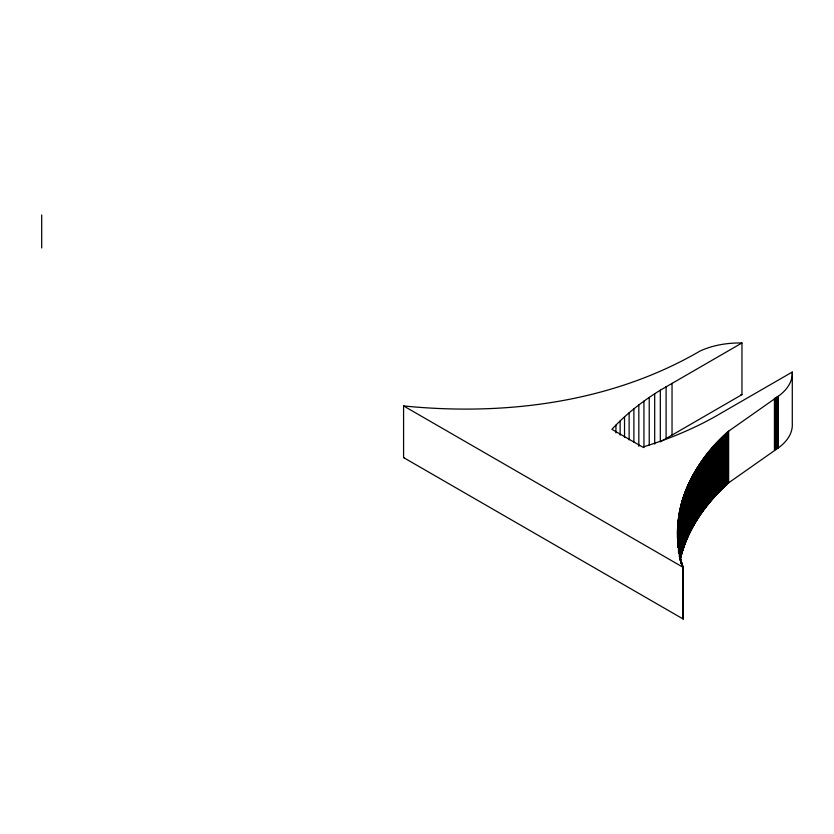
<?xml version="1.0" encoding="UTF-8"?>
<svg xmlns="http://www.w3.org/2000/svg" width="834" height="834" viewBox="0 0 834 834"><rect width="100%" height="100%" fill="white"/><g stroke="black" fill="none" stroke-linecap="round" stroke-linejoin="round"><path stroke-width="1.25" d="M680.19 559.989C686.945 529.642 705.866 503.361 728.645 482.813L778.31 447.91A63.77 36.821 0 0 0 792.29 423.693L792.29 372.027A63.77 36.821 0 0 1 778.31 396.244L728.645 431.147C690.448 463.641 665.574 517.831 683.223 567.381L683.223 619.047L403.583 457.595L403.583 405.929C504.58 416.124 611.447 402.718 700.206 350.947C713.237 345.036 727.707 342.743 741.958 342.962L741.958 394.628L660.319 441.864L660.319 390.197L741.958 342.962M660.319 390.197C642.639 401.144 626.042 414.029 611.916 429.343L642.68 447.097A317.003 183.021 0 0 0 722.38 412.382L792.29 372.027M740.946 394.618L741.958 394.628M403.583 457.595L404.5 457.678M403.583 405.929L683.223 567.381M682.577 617.004L683.223 619.047M778.31 396.244L778.31 447.91M777.653 396.598L777.653 448.265M777.007 396.963L777.007 448.629M776.36 397.328L776.36 448.994M775.714 397.682L775.714 449.349M775.067 398.047L775.067 449.714M774.432 398.412L774.432 450.079M728.645 431.147L728.645 482.813M728.155 431.585L728.155 483.251M727.675 432.022L727.675 483.689M727.196 432.46L727.196 484.127M726.716 432.909L726.716 484.575M726.247 433.346L726.247 485.013M725.768 433.795L725.768 485.461M725.299 434.233L725.299 485.899M724.829 434.681L724.829 486.347M724.36 435.129L724.36 486.785M723.902 435.567L723.902 487.233M723.443 436.015L723.443 487.682M722.974 436.463L722.974 488.13M722.515 436.912L722.515 488.578M722.067 437.36L722.067 489.026M721.608 437.808L721.608 489.475M721.16 438.267L721.16 489.923M720.712 438.715L720.712 490.382M720.263 439.164L720.263 490.83M719.815 439.622L719.815 491.289M719.377 440.071L719.377 491.737M718.929 440.529L718.929 492.196M718.491 440.978L718.491 492.644M718.064 441.436L718.064 493.102M717.626 441.895L717.626 493.561M717.188 442.343L717.188 494.009M716.76 442.802L716.76 494.468M716.333 443.261L716.333 494.927M715.906 443.719L715.906 495.386M715.489 444.178L715.489 495.844M715.061 444.647L715.061 496.303M714.644 445.106L714.644 496.772M714.227 445.564L714.227 497.231M713.81 446.023L713.81 497.689M713.404 446.492L713.404 498.159M712.997 446.951L712.997 498.617M712.59 447.42L712.59 499.086M712.184 447.879L712.184 499.545M711.777 448.348L711.777 500.014M711.371 448.817L711.371 500.483M710.975 449.276L710.975 500.942M710.578 449.745L710.578 501.411M710.182 450.214L710.182 501.88M709.797 450.683L709.797 502.349M709.4 451.152L709.4 502.819M709.015 451.621L709.015 503.288M708.629 452.091L708.629 503.757M708.243 452.57L708.243 504.236M707.868 453.039L707.868 504.706M707.493 453.508L707.493 505.175M707.107 453.977L707.107 505.644M706.742 454.457L706.742 506.123M706.367 454.926L706.367 506.592M705.991 455.406L705.991 507.072M705.627 455.885L705.627 507.541M705.262 456.354L705.262 508.021M704.897 456.834L704.897 508.5M704.542 457.313L704.542 508.98M704.188 457.783L704.188 509.449M703.823 458.262L703.823 509.928M703.469 458.742L703.469 510.408M703.125 459.221L703.125 510.888M702.77 459.701L702.77 511.367M702.426 460.18L702.426 511.847M702.082 460.66L702.082 512.326M701.738 461.15L701.738 512.816M701.404 461.629L701.404 513.296M701.06 462.109L701.06 513.775M700.727 462.599L700.727 514.265M700.393 463.078L700.393 514.745M700.07 463.558L700.07 515.224M699.736 464.048L699.736 515.714M699.413 464.528L699.413 516.194M699.09 465.018L699.09 516.684M698.767 465.508L698.767 517.174M698.444 465.987L698.444 517.653M698.131 466.477L698.131 518.143M697.818 466.967L697.818 518.633M697.505 467.457L697.505 519.123M697.193 467.947L697.193 519.613M696.89 468.437L696.89 520.103M696.588 468.927L696.588 520.593M696.286 469.417L696.286 521.083M695.983 469.907L695.983 521.573M695.681 470.397L695.681 522.063M695.389 470.887L695.389 522.553M695.097 471.377L695.097 523.043M694.805 471.867L694.805 523.533M694.514 472.367L694.514 524.033M694.232 472.857L694.232 524.523M693.951 473.358L693.951 525.013M693.669 473.848L693.669 525.514M693.388 474.337L693.388 526.004M693.106 474.838L693.106 526.504M692.835 475.328L692.835 526.994M692.564 475.828L692.564 527.495M692.293 476.329L692.293 527.995M692.022 476.819L692.022 528.485M691.761 477.319L691.761 528.985M691.501 477.819L691.501 529.486M691.24 478.32L691.24 529.986M690.979 478.82L690.979 530.476M690.729 479.31L690.729 530.977M690.479 479.811L690.479 531.477M690.229 480.311L690.229 531.977M689.979 480.811L689.979 532.478M689.728 481.312L689.728 532.978M689.489 481.812L689.489 533.479M689.249 482.323L689.249 533.979M689.009 482.823L689.009 534.49M688.769 483.324L688.769 534.99M688.54 483.824L688.54 535.491M688.311 484.325L688.311 535.991M688.081 484.835L688.081 536.502M687.852 485.336L687.852 537.002M687.633 485.836L687.633 537.503M687.404 486.347L687.404 538.013M687.185 486.847L687.185 538.514M686.976 487.358L686.976 539.025M686.757 487.859L686.757 539.525M686.549 488.37L686.549 540.036M686.34 488.87L686.34 540.536M686.132 489.381L686.132 541.047M685.923 489.881L685.923 541.547M685.725 490.392L685.725 542.058M685.527 490.903L685.527 542.569M685.329 491.403L685.329 543.07M685.131 491.914L685.131 543.58M684.943 492.425L684.943 544.091M684.745 492.936L684.745 544.602M684.558 493.447L684.558 545.113M684.38 493.947L684.38 545.613M684.193 494.458L684.193 546.124M684.016 494.969L684.016 546.635M683.838 495.479L683.838 547.146M683.661 495.99L683.661 547.657M683.484 496.501L683.484 548.167M683.317 497.012L683.317 548.678M683.15 497.523L683.15 549.189M682.983 498.034L682.983 549.7M683.056 566.87L683.056 618.536M682.827 498.544L682.827 550.211M682.9 566.359L682.9 618.025M682.66 499.066L682.66 550.732M682.733 565.848L682.733 617.514M682.504 499.576L682.504 551.243M682.348 500.087L682.348 551.754M682.191 500.598L682.191 552.264M682.108 563.794L682.108 566.38M682.045 501.109L682.045 552.775M681.962 563.284L681.962 565.869M681.899 501.63L681.753 553.807M681.816 562.773L681.816 565.348M681.607 502.652L681.607 554.318M681.461 503.163L681.461 554.829M681.388 561.23L681.388 563.805M681.326 503.684L681.326 555.35M681.253 560.709L681.253 563.294M681.19 504.195L681.055 556.372M681.117 560.198L681.117 562.783M680.93 505.227L680.93 556.893M680.982 559.687L680.982 563.555M680.794 505.738L680.794 557.404M680.669 506.259L680.544 558.436M680.429 507.291L680.481 560.208M680.304 507.802L680.242 560.469M680.075 508.834L680.127 559.948M679.971 509.355L679.971 557.143M679.752 510.387L679.804 557.102M679.543 511.419L679.491 556.851M679.449 511.94L679.449 557.143M679.262 512.973L679.262 553.015M679.074 514.005L679.032 552.963M678.907 515.047L678.824 553.015M678.74 516.079L678.626 552.963M678.595 517.122L678.522 552.515M678.386 518.675L678.386 547.094M678.198 520.228L678.23 547.26M678.042 521.792L677.969 547.25M677.896 523.356L677.761 547.229M677.719 525.952L677.688 547.135M677.552 530.111L677.542 538.149M672.037 383.327L672.037 434.994M666.095 386.715L666.095 438.382M654.69 393.763L654.69 444.136M649.227 397.411L649.227 445.2M643.942 401.144L643.942 447.639M638.823 404.959L638.823 446.294M633.882 408.848L633.882 442.427M629.117 412.809L629.117 439.935M624.53 416.844L624.53 437.506M620.142 420.941L620.142 435.15M615.93 425.111L615.93 432.856M41.7 214.953L41.7 247.959"/></g></svg>
